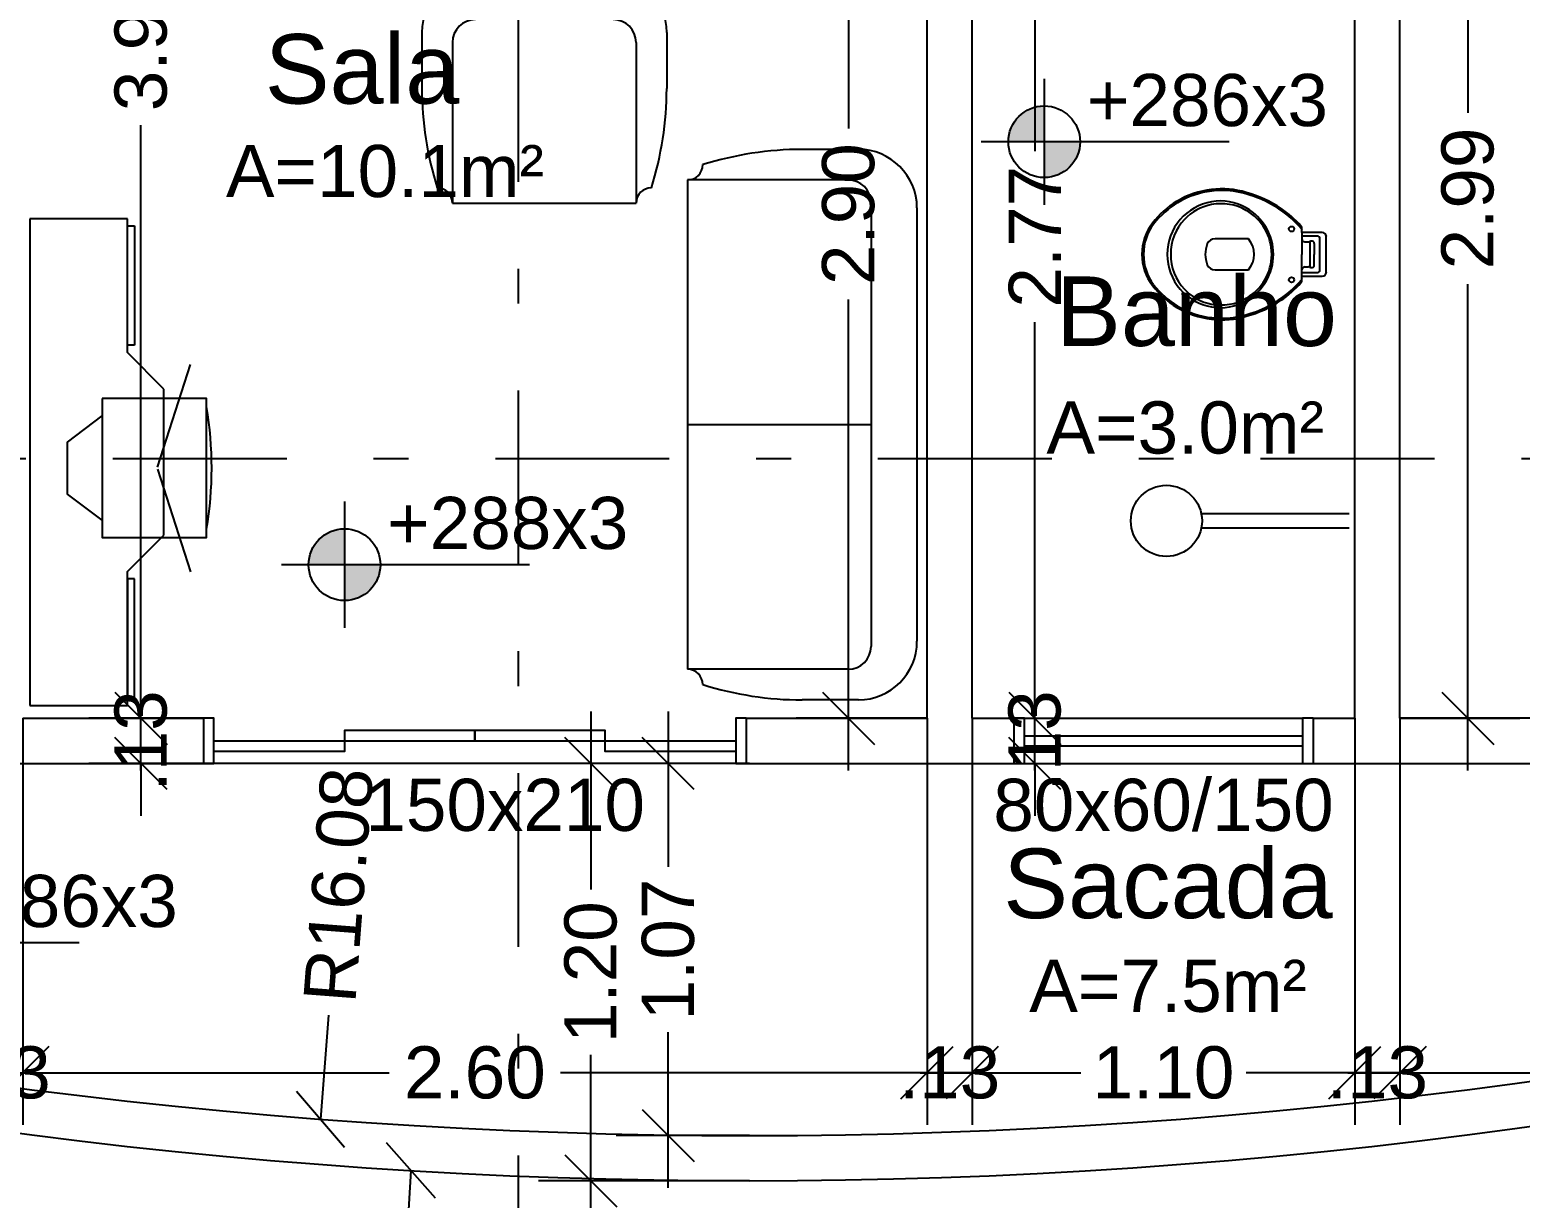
# Model space of a CAD drawing. Extents: x -120 to 1117, y 5 to 675.
# Drawn here: x 47.16 to 51.445, y 72.568 to 75.929 of the extents above; entities that cross this region are included whole.
import ezdxf
from ezdxf.enums import TextEntityAlignment as Align

# ---------------------------------------------------------------- set-up
doc = ezdxf.new("R2010")
doc.units = 0
doc.header["$MEASUREMENT"] = 0
doc.linetypes.add('DASHDOT', pattern=[1, 0.5, -0.25, 0, -0.25])
doc.layers.get('0').update_dxf_attribs({"linetype": 'CONTINUOUS'})
doc.layers.get('DEFPOINTS').update_dxf_attribs({"linetype": 'CONTINUOUS'})
for name, color, linetype in [('cota', 1, 'CONTINUOUS'), ('janela-porta', 6, 'CONTINUOUS'), ('moveis', 253, 'CONTINUOUS'), ('muro', 6, 'CONTINUOUS'), ('nivel', 4, 'CONTINUOUS'), ('parede', 2, 'CONTINUOUS'), ('piso', 4, 'CONTINUOUS'), ('texto', 7, 'CONTINUOUS')]:
    doc.layers.add(name, color=color, linetype=linetype)
doc.styles.get("Standard").update_dxf_attribs({"font": 'arial.ttf'})
doc.dimstyles.new('cotass', dxfattribs={"dimtxt": 0.15, "dimasz": 0.15, "dimexe": 0.15, "dimexo": 0, "dimgap": 0.05, "dimtad": 0, "dimzin": 4, "dimdsep": 46, "dimtxsty": 'Standard', "dimblk": 'OBLIQUE', "dimcen": 0, "dimdle": 0.15, "dimclrd": 256, "dimclrt": 4, "dimadec": 0, "dimazin": 1, "dimtfac": 1, "dimtix": 1, "dimtofl": 0, "dimtmove": 0, "dimatfit": 3, "dimldrblk": 'OPEN30', "dimfxl": 0, "dimtolj": 1, "dimtzin": 0, "dimlwd": -1, "dimarcsym": 0})

# ---------------------------------------------------------------- blocks, each defined once
blk = doc.blocks.new('_Oblique')
at = {"color": 0, "linetype": 'ByBlock', "lineweight": -2}
blk.add_line((-0.5, -0.5), (0.5, 0.5), dxfattribs=at)
blk = doc.blocks.new('*D340')
at = {"layer": 'cota', "transparency": 16777216}
for p, q in [((47.4792, 77.9985), (47.4792, 76.143)), ((47.4792, 73.7985), (47.4792, 75.654))]:
    blk.add_line(p, q, dxfattribs=at)
at = {"layer": 'cota', "color": 0, "lineweight": -2, "transparency": 16777216}
for p, q in [((48.0492, 77.8485), (47.3292, 77.8485)), ((47.6592, 73.9485), (47.3292, 73.9485))]:
    blk.add_line(p, q, dxfattribs=at)
at = {"layer": 'DEFPOINTS', "color": 0, "transparency": 16777216}
for p in [(48.0492, 77.8485), (47.4792, 73.9485), (47.6592, 73.9485)]:
    blk.add_point(p, dxfattribs=at)
at = {"layer": 'cota', "transparency": 16777216, "xscale": 0.15, "yscale": 0.15, "zscale": 0.15}
for p, rotation in [((47.4792, 77.8485), 90), ((47.4792, 73.9485), 270)]:
    blk.add_blockref('_Oblique', p, dxfattribs=dict(at, rotation=rotation))
at = {"layer": 'cota', "color": 4, "transparency": 16777216, "insert": (47.4792, 75.8985), "char_height": 0.15, "attachment_point": 5, "rotation": 90}
blk.add_mtext('\\A1;3.90', dxfattribs=at)
blk = doc.blocks.new('_Open30')
at = {"color": 0, "linetype": 'ByBlock', "lineweight": -2}
for p, q in [((-1, 0.268), (0, 0)), ((0, 0), (-1, -0.268)), ((0, 0), (-1, 0))]:
    blk.add_line(p, q, dxfattribs=at)
blk = doc.blocks.new('*D341')
at = {"layer": 'cota', "transparency": 16777216}
for p, q in [((47.4792, 73.9485), (47.4792, 74.0985)), ((47.4792, 73.8185), (47.4792, 73.6685))]:
    blk.add_line(p, q, dxfattribs=at)
at = {"layer": 'cota', "color": 0, "lineweight": -2, "transparency": 16777216}
for p, q in [((47.6592, 73.9485), (47.3292, 73.9485)), ((47.6592, 73.8185), (47.3292, 73.8185))]:
    blk.add_line(p, q, dxfattribs=at)
at = {"layer": 'DEFPOINTS', "color": 0, "transparency": 16777216}
for p in [(47.6592, 73.9485), (47.4792, 73.8185), (47.6592, 73.8185)]:
    blk.add_point(p, dxfattribs=at)
at = {"layer": 'cota', "transparency": 16777216, "xscale": 0.15, "yscale": 0.15, "zscale": 0.15}
for p, rotation in [((47.4792, 73.9485), 270), ((47.4792, 73.8185), 90)]:
    blk.add_blockref('_Oblique', p, dxfattribs=dict(at, rotation=rotation))
at = {"layer": 'cota', "color": 4, "transparency": 16777216, "insert": (47.4792, 73.8835), "char_height": 0.15, "attachment_point": 5, "rotation": 90}
blk.add_mtext('\\A1;.13', dxfattribs=at)
blk = doc.blocks.new('*D326')
at = {"layer": 'cota', "color": 0, "lineweight": -2, "transparency": 16777216}
for p, q in [((40.2942, 73.2185), (40.2942, 71.9856)), ((58.1642, 73.2185), (58.1642, 71.9856))]:
    blk.add_line(p, q, dxfattribs=at)
at = {"layer": 'cota', "transparency": 16777216}
for p, q in [((40.1442, 72.1356), (48.9332, 72.1356)), ((58.3142, 72.1356), (49.5252, 72.1356))]:
    blk.add_line(p, q, dxfattribs=at)
at = {"layer": 'DEFPOINTS', "color": 0, "transparency": 16777216}
for p in [(40.2942, 73.2185), (58.1642, 73.2185), (58.1642, 72.1356)]:
    blk.add_point(p, dxfattribs=at)
at = {"layer": 'cota', "transparency": 16777216, "xscale": 0.15, "yscale": 0.15, "zscale": 0.15, "rotation": 180}
blk.add_blockref('_Oblique', (40.2942, 72.1356), dxfattribs=at)
at = {"layer": 'cota', "transparency": 16777216, "xscale": 0.15, "yscale": 0.15, "zscale": 0.15}
blk.add_blockref('_Oblique', (58.1642, 72.1356), dxfattribs=at)
at = {"layer": 'cota', "color": 4, "transparency": 16777216, "insert": (49.2292, 72.1356), "char_height": 0.15, "attachment_point": 5}
blk.add_mtext('\\A1;17.87', dxfattribs=at)
blk = doc.blocks.new('*D333')
at = {"layer": 'cota', "color": 0, "lineweight": -2, "transparency": 16777216}
for p, q in [((47.0092, 73.9485), (47.0092, 72.7793)), ((47.1392, 73.9485), (47.1392, 72.7793))]:
    blk.add_line(p, q, dxfattribs=at)
at = {"layer": 'cota', "transparency": 16777216}
for p, q in [((47.0092, 72.9293), (46.8592, 72.9293)), ((47.1392, 72.9293), (47.2892, 72.9293))]:
    blk.add_line(p, q, dxfattribs=at)
at = {"layer": 'DEFPOINTS', "color": 0, "transparency": 16777216}
for p in [(47.0092, 73.9485), (47.1392, 73.9485), (47.1392, 72.9293)]:
    blk.add_point(p, dxfattribs=at)
at = {"layer": 'cota', "transparency": 16777216, "xscale": 0.15, "yscale": 0.15, "zscale": 0.15}
blk.add_blockref('_Oblique', (47.0092, 72.9293), dxfattribs=at)
at = {"layer": 'cota', "transparency": 16777216, "xscale": 0.15, "yscale": 0.15, "zscale": 0.15, "rotation": 180}
blk.add_blockref('_Oblique', (47.1392, 72.9293), dxfattribs=at)
at = {"layer": 'cota', "color": 4, "transparency": 16777216, "insert": (47.0742, 72.9293), "char_height": 0.15, "attachment_point": 5}
blk.add_mtext('\\A1;.13', dxfattribs=at)
blk = doc.blocks.new('*D334')
at = {"layer": 'cota', "color": 0, "lineweight": -2, "transparency": 16777216}
for p, q in [((47.1392, 73.9485), (47.1392, 72.7793)), ((49.7392, 73.9485), (49.7392, 72.7793))]:
    blk.add_line(p, q, dxfattribs=at)
at = {"layer": 'cota', "transparency": 16777216}
for p, q in [((46.9892, 72.9293), (48.1933, 72.9293)), ((49.8892, 72.9293), (48.685, 72.9293))]:
    blk.add_line(p, q, dxfattribs=at)
at = {"layer": 'DEFPOINTS', "color": 0, "transparency": 16777216}
for p in [(47.1392, 73.9485), (49.7392, 73.9485), (49.7392, 72.9293)]:
    blk.add_point(p, dxfattribs=at)
at = {"layer": 'cota', "transparency": 16777216, "xscale": 0.15, "yscale": 0.15, "zscale": 0.15, "rotation": 180}
blk.add_blockref('_Oblique', (47.1392, 72.9293), dxfattribs=at)
at = {"layer": 'cota', "transparency": 16777216, "xscale": 0.15, "yscale": 0.15, "zscale": 0.15}
blk.add_blockref('_Oblique', (49.7392, 72.9293), dxfattribs=at)
at = {"layer": 'cota', "color": 4, "transparency": 16777216, "insert": (48.4392, 72.9293), "char_height": 0.15, "attachment_point": 5}
blk.add_mtext('\\A1;2.60', dxfattribs=at)
blk = doc.blocks.new('*D335')
at = {"layer": 'cota', "color": 0, "lineweight": -2, "transparency": 16777216}
for p, q in [((49.7392, 73.9485), (49.7392, 72.7793)), ((49.8691, 73.9485), (49.8691, 72.7793))]:
    blk.add_line(p, q, dxfattribs=at)
at = {"layer": 'cota', "transparency": 16777216}
for p, q in [((49.7392, 72.9293), (49.5892, 72.9293)), ((49.8691, 72.9293), (50.0191, 72.9293))]:
    blk.add_line(p, q, dxfattribs=at)
at = {"layer": 'DEFPOINTS', "color": 0, "transparency": 16777216}
for p in [(49.7392, 73.9485), (49.8691, 73.9485), (49.8691, 72.9293)]:
    blk.add_point(p, dxfattribs=at)
at = {"layer": 'cota', "transparency": 16777216, "xscale": 0.15, "yscale": 0.15, "zscale": 0.15}
blk.add_blockref('_Oblique', (49.7392, 72.9293), dxfattribs=at)
at = {"layer": 'cota', "transparency": 16777216, "xscale": 0.15, "yscale": 0.15, "zscale": 0.15, "rotation": 180}
blk.add_blockref('_Oblique', (49.8691, 72.9293), dxfattribs=at)
at = {"layer": 'cota', "color": 4, "transparency": 16777216, "insert": (49.8041, 72.9293), "char_height": 0.15, "attachment_point": 5}
blk.add_mtext('\\A1;.13', dxfattribs=at)
blk = doc.blocks.new('*D336')
at = {"layer": 'cota', "color": 0, "lineweight": -2, "transparency": 16777216}
for p, q in [((49.8691, 73.9485), (49.8691, 72.7793)), ((50.9691, 73.9485), (50.9691, 72.7793))]:
    blk.add_line(p, q, dxfattribs=at)
at = {"layer": 'cota', "transparency": 16777216}
for p, q in [((49.7191, 72.9293), (50.1816, 72.9293)), ((51.1191, 72.9293), (50.6566, 72.9293))]:
    blk.add_line(p, q, dxfattribs=at)
at = {"layer": 'DEFPOINTS', "color": 0, "transparency": 16777216}
for p in [(49.8691, 73.9485), (50.9691, 73.9485), (50.9691, 72.9293)]:
    blk.add_point(p, dxfattribs=at)
at = {"layer": 'cota', "transparency": 16777216, "xscale": 0.15, "yscale": 0.15, "zscale": 0.15, "rotation": 180}
blk.add_blockref('_Oblique', (49.8691, 72.9293), dxfattribs=at)
at = {"layer": 'cota', "transparency": 16777216, "xscale": 0.15, "yscale": 0.15, "zscale": 0.15}
blk.add_blockref('_Oblique', (50.9691, 72.9293), dxfattribs=at)
at = {"layer": 'cota', "color": 4, "transparency": 16777216, "insert": (50.4191, 72.9293), "char_height": 0.15, "attachment_point": 5}
blk.add_mtext('\\A1;1.10', dxfattribs=at)
blk = doc.blocks.new('*D337')
at = {"layer": 'cota', "color": 0, "lineweight": -2, "transparency": 16777216}
for p, q in [((50.9691, 73.9485), (50.9691, 72.7793)), ((51.0991, 73.9485), (51.0991, 72.7793))]:
    blk.add_line(p, q, dxfattribs=at)
at = {"layer": 'cota', "transparency": 16777216}
for p, q in [((50.9691, 72.9293), (50.8191, 72.9293)), ((51.0991, 72.9293), (51.2491, 72.9293))]:
    blk.add_line(p, q, dxfattribs=at)
at = {"layer": 'DEFPOINTS', "color": 0, "transparency": 16777216}
for p in [(50.9691, 73.9485), (51.0991, 73.9485), (51.0991, 72.9293)]:
    blk.add_point(p, dxfattribs=at)
at = {"layer": 'cota', "transparency": 16777216, "xscale": 0.15, "yscale": 0.15, "zscale": 0.15}
blk.add_blockref('_Oblique', (50.9691, 72.9293), dxfattribs=at)
at = {"layer": 'cota', "transparency": 16777216, "xscale": 0.15, "yscale": 0.15, "zscale": 0.15, "rotation": 180}
blk.add_blockref('_Oblique', (51.0991, 72.9293), dxfattribs=at)
at = {"layer": 'cota', "color": 4, "transparency": 16777216, "insert": (51.0341, 72.9293), "char_height": 0.15, "attachment_point": 5}
blk.add_mtext('\\A1;.13', dxfattribs=at)
blk = doc.blocks.new('*D338')
at = {"layer": 'cota', "color": 0, "lineweight": -2, "transparency": 16777216}
for p, q in [((51.0991, 73.9485), (51.0991, 72.7793)), ((53.5992, 73.2185), (53.5992, 72.7793))]:
    blk.add_line(p, q, dxfattribs=at)
at = {"layer": 'cota', "transparency": 16777216}
for p, q in [((50.9491, 72.9293), (52.1033, 72.9293)), ((53.7492, 72.9293), (52.595, 72.9293))]:
    blk.add_line(p, q, dxfattribs=at)
at = {"layer": 'DEFPOINTS', "color": 0, "transparency": 16777216}
for p in [(51.0991, 73.9485), (53.5992, 73.2185), (53.5992, 72.9293)]:
    blk.add_point(p, dxfattribs=at)
at = {"layer": 'cota', "transparency": 16777216, "xscale": 0.15, "yscale": 0.15, "zscale": 0.15, "rotation": 180}
blk.add_blockref('_Oblique', (51.0991, 72.9293), dxfattribs=at)
at = {"layer": 'cota', "transparency": 16777216, "xscale": 0.15, "yscale": 0.15, "zscale": 0.15}
blk.add_blockref('_Oblique', (53.5992, 72.9293), dxfattribs=at)
at = {"layer": 'cota', "color": 4, "transparency": 16777216, "insert": (52.3492, 72.9293), "char_height": 0.15, "attachment_point": 5}
blk.add_mtext('\\A1;2.50', dxfattribs=at)
blk = doc.blocks.new('*D306')
at = {"layer": 'cota', "color": 0, "lineweight": -2, "transparency": 16777216}
for p, q in [((44.8592, 73.2185), (44.8592, 72.29)), ((53.5992, 73.2185), (53.5992, 72.29))]:
    blk.add_line(p, q, dxfattribs=at)
at = {"layer": 'cota', "transparency": 16777216}
for p, q in [((44.7092, 72.44), (48.9846, 72.44)), ((53.7492, 72.44), (49.4738, 72.44))]:
    blk.add_line(p, q, dxfattribs=at)
at = {"layer": 'DEFPOINTS', "color": 0, "transparency": 16777216}
for p in [(44.8592, 73.2185), (53.5992, 73.2185), (53.5992, 72.44)]:
    blk.add_point(p, dxfattribs=at)
at = {"layer": 'cota', "transparency": 16777216, "xscale": 0.15, "yscale": 0.15, "zscale": 0.15, "rotation": 180}
blk.add_blockref('_Oblique', (44.8592, 72.44), dxfattribs=at)
at = {"layer": 'cota', "transparency": 16777216, "xscale": 0.15, "yscale": 0.15, "zscale": 0.15}
blk.add_blockref('_Oblique', (53.5992, 72.44), dxfattribs=at)
at = {"layer": 'cota', "color": 4, "transparency": 16777216, "insert": (49.2292, 72.44), "char_height": 0.15, "attachment_point": 5}
blk.add_mtext('\\A1;8.74', dxfattribs=at)
blk = doc.blocks.new('*D325')
at = {"layer": 'cota', "transparency": 16777216}
for p, q in [((50.0491, 73.9485), (50.0491, 74.0985)), ((50.0491, 73.8185), (50.0491, 73.6685))]:
    blk.add_line(p, q, dxfattribs=at)
at = {"layer": 'cota', "color": 0, "lineweight": -2, "transparency": 16777216}
for p, q in [((49.8691, 73.9485), (50.1991, 73.9485)), ((49.8691, 73.8185), (50.1991, 73.8185))]:
    blk.add_line(p, q, dxfattribs=at)
at = {"layer": 'DEFPOINTS', "color": 0, "transparency": 16777216}
for p in [(49.8691, 73.9485), (49.8691, 73.8185), (50.0491, 73.8185)]:
    blk.add_point(p, dxfattribs=at)
at = {"layer": 'cota', "transparency": 16777216, "xscale": 0.15, "yscale": 0.15, "zscale": 0.15}
for p, rotation in [((50.0491, 73.9485), 270), ((50.0491, 73.8185), 90)]:
    blk.add_blockref('_Oblique', p, dxfattribs=dict(at, rotation=rotation))
at = {"layer": 'cota', "color": 4, "transparency": 16777216, "insert": (50.0491, 73.8835), "char_height": 0.15, "attachment_point": 5, "rotation": 90}
blk.add_mtext('\\A1;.13', dxfattribs=at)
blk = doc.blocks.new('*D423')
at = {"layer": 'cota', "transparency": 16777216}
for p, q in [((50.0491, 76.8685), (50.0491, 75.5796)), ((50.0491, 73.7985), (50.0491, 75.0874))]:
    blk.add_line(p, q, dxfattribs=at)
at = {"layer": 'cota', "color": 0, "lineweight": -2, "transparency": 16777216}
for p, q in [((49.8691, 76.7185), (50.1991, 76.7185)), ((49.8691, 73.9485), (50.1991, 73.9485))]:
    blk.add_line(p, q, dxfattribs=at)
at = {"layer": 'DEFPOINTS', "color": 0, "transparency": 16777216}
for p in [(49.8691, 76.7185), (50.0491, 76.7185), (49.8691, 73.9485)]:
    blk.add_point(p, dxfattribs=at)
at = {"layer": 'cota', "transparency": 16777216, "xscale": 0.15, "yscale": 0.15, "zscale": 0.15}
for p, rotation in [((50.0491, 76.7185), 90), ((50.0491, 73.9485), 270)]:
    blk.add_blockref('_Oblique', p, dxfattribs=dict(at, rotation=rotation))
at = {"layer": 'cota', "color": 4, "transparency": 16777216, "insert": (50.0491, 75.3335), "char_height": 0.15, "attachment_point": 5, "rotation": 90}
blk.add_mtext('\\A1;2.77', dxfattribs=at)
blk = doc.blocks.new('*D377')
at = {"layer": 'cota', "transparency": 16777216}
for p, q in [((51.294, 77.0885), (51.294, 75.6898)), ((51.294, 73.7985), (51.294, 75.1973))]:
    blk.add_line(p, q, dxfattribs=at)
at = {"layer": 'cota', "color": 0, "lineweight": -2, "transparency": 16777216}
for p, q in [((51.0991, 76.9385), (51.444, 76.9385)), ((51.0991, 73.9485), (51.444, 73.9485))]:
    blk.add_line(p, q, dxfattribs=at)
at = {"layer": 'DEFPOINTS', "color": 0, "transparency": 16777216}
for p in [(51.0991, 76.9385), (51.0991, 73.9485), (51.294, 73.9485)]:
    blk.add_point(p, dxfattribs=at)
at = {"layer": 'cota', "transparency": 16777216, "xscale": 0.15, "yscale": 0.15, "zscale": 0.15}
for p, rotation in [((51.294, 76.9385), 90), ((51.294, 73.9485), 270)]:
    blk.add_blockref('_Oblique', p, dxfattribs=dict(at, rotation=rotation))
at = {"layer": 'cota', "color": 4, "transparency": 16777216, "insert": (51.294, 75.4435), "char_height": 0.15, "attachment_point": 5, "rotation": 90}
blk.add_mtext('\\A1;2.99', dxfattribs=at)
blk = doc.blocks.new('*D378')
at = {"layer": 'cota', "transparency": 16777216}
for p, q in [((49.5135, 76.9985), (49.5135, 75.6444)), ((49.5135, 73.7985), (49.5135, 75.1527))]:
    blk.add_line(p, q, dxfattribs=at)
at = {"layer": 'cota', "color": 0, "lineweight": -2, "transparency": 16777216}
for p, q in [((49.7392, 76.8485), (49.3635, 76.8485)), ((49.7392, 73.9485), (49.3635, 73.9485))]:
    blk.add_line(p, q, dxfattribs=at)
at = {"layer": 'DEFPOINTS', "color": 0, "transparency": 16777216}
for p in [(49.7392, 76.8485), (49.5135, 73.9485), (49.7392, 73.9485)]:
    blk.add_point(p, dxfattribs=at)
at = {"layer": 'cota', "transparency": 16777216, "xscale": 0.15, "yscale": 0.15, "zscale": 0.15}
for p, rotation in [((49.5135, 76.8485), 90), ((49.5135, 73.9485), 270)]:
    blk.add_blockref('_Oblique', p, dxfattribs=dict(at, rotation=rotation))
at = {"layer": 'cota', "color": 4, "transparency": 16777216, "insert": (49.5135, 75.3985), "char_height": 0.15, "attachment_point": 5, "rotation": 90}
blk.add_mtext('\\A1;2.90', dxfattribs=at)
blk = doc.blocks.new('*D485')
at = {"layer": 'cota', "transparency": 16777216}
blk.add_line((48.238, 72.3483), (48.256, 72.6478), dxfattribs=at)
at = {"layer": 'DEFPOINTS', "color": 0, "transparency": 16777216}
for p in [(49.2292, 88.8327), (48.256, 72.6478)]:
    blk.add_point(p, dxfattribs=at)
at = {"layer": 'cota', "transparency": 16777216, "xscale": 0.15, "yscale": 0.15, "zscale": 0.15, "rotation": 86.55909127506911}
blk.add_blockref('_Oblique', (48.256, 72.6478), dxfattribs=at)
at = {"layer": 'cota', "color": 4, "transparency": 16777216, "insert": (48.2164, 71.9886), "char_height": 0.15, "attachment_point": 5, "rotation": 86.5591}
blk.add_mtext('\\A1;R16.21', dxfattribs=at)
blk = doc.blocks.new('*D486')
at = {"layer": 'cota', "transparency": 16777216}
blk.add_line((48.0187, 73.095), (47.9957, 72.7959), dxfattribs=at)
at = {"layer": 'DEFPOINTS', "color": 0, "transparency": 16777216}
for p in [(49.2292, 88.8327), (47.9957, 72.7959)]:
    blk.add_point(p, dxfattribs=at)
at = {"layer": 'cota', "transparency": 16777216, "xscale": 0.15, "yscale": 0.15, "zscale": 0.15, "rotation": 265.6017770129844}
blk.add_blockref('_Oblique', (47.9957, 72.7959), dxfattribs=at)
at = {"layer": 'cota', "color": 4, "transparency": 16777216, "insert": (48.0475, 73.4689), "char_height": 0.15, "attachment_point": 5, "rotation": 85.6018}
blk.add_mtext('\\A1;R16.08', dxfattribs=at)
blk = doc.blocks.new('*D490')
at = {"layer": 'cota', "transparency": 16777216}
for p, q in [((48.9952, 73.9685), (48.9952, 73.5213)), ((48.9952, 72.5985), (48.9952, 73.0458))]:
    blk.add_line(p, q, dxfattribs=at)
at = {"layer": 'cota', "color": 0, "lineweight": -2, "transparency": 16777216}
for p, q in [((49.2292, 73.8185), (48.8452, 73.8185)), ((49.2292, 72.7485), (48.8452, 72.7485))]:
    blk.add_line(p, q, dxfattribs=at)
at = {"layer": 'DEFPOINTS', "color": 0, "transparency": 16777216}
for p in [(49.2292, 73.8185), (48.9952, 72.7485), (49.2292, 72.7485)]:
    blk.add_point(p, dxfattribs=at)
at = {"layer": 'cota', "transparency": 16777216, "xscale": 0.15, "yscale": 0.15, "zscale": 0.15}
for p, rotation in [((48.9952, 73.8185), 90), ((48.9952, 72.7485), 270)]:
    blk.add_blockref('_Oblique', p, dxfattribs=dict(at, rotation=rotation))
at = {"layer": 'cota', "color": 4, "transparency": 16777216, "insert": (48.9952, 73.2835), "char_height": 0.15, "attachment_point": 5, "rotation": 90}
blk.add_mtext('\\A1;1.07', dxfattribs=at)
blk = doc.blocks.new('*D491')
at = {"layer": 'cota', "transparency": 16777216}
for p, q in [((48.7725, 73.9685), (48.7725, 73.456)), ((48.7725, 72.4685), (48.7725, 72.981))]:
    blk.add_line(p, q, dxfattribs=at)
at = {"layer": 'cota', "color": 0, "lineweight": -2, "transparency": 16777216}
for p, q in [((49.2292, 73.8185), (48.6225, 73.8185)), ((49.2292, 72.6185), (48.6225, 72.6185))]:
    blk.add_line(p, q, dxfattribs=at)
at = {"layer": 'DEFPOINTS', "color": 0, "transparency": 16777216}
for p in [(49.2292, 73.8185), (48.7725, 72.6185), (49.2292, 72.6185)]:
    blk.add_point(p, dxfattribs=at)
at = {"layer": 'cota', "transparency": 16777216, "xscale": 0.15, "yscale": 0.15, "zscale": 0.15}
for p, rotation in [((48.7725, 73.8185), 90), ((48.7725, 72.6185), 270)]:
    blk.add_blockref('_Oblique', p, dxfattribs=dict(at, rotation=rotation))
at = {"layer": 'cota', "color": 4, "transparency": 16777216, "insert": (48.7725, 73.2185), "char_height": 0.15, "attachment_point": 5, "rotation": 90}
blk.add_mtext('\\A1;1.20', dxfattribs=at)
blk = doc.blocks.new('NIVEL')
at = {"layer": 'nivel'}
h = blk.add_hatch(color=256, dxfattribs=at)
h.paths.add_polyline_path([(0, 0.1375, 0.414214), (-0.1375, 0), (0, 0)])
h.paths.add_polyline_path([(0, 0), (0, -0.1375, 0.414214), (0.1375, 0)])
for p, q in [((0, 0.2417), (0, -0.2417)), ((0.7095, 0), (-0.2418, 0))]:
    blk.add_line(p, q, dxfattribs=at)
blk.add_circle((0, 0), 0.1375, dxfattribs=at)

msp = doc.modelspace()

# ---------------------------------------------------------------- linework, layer by layer
at = {"layer": 'cota', "color": 6, "linetype": 'DASHDOT'}
for points in [[(48.5642, 89.1912), (48.5642, 72.1356)], [(58.8982, 74.6948), (39.5939, 74.6948)]]:
    msp.add_lwpolyline(points, dxfattribs=at)
at = {"layer": 'janela-porta', "color": 6, "linetype": 'Continuous'}
for p, q in [((50.0191, 73.9485), (50.8191, 73.9485)), ((50.0191, 73.8185), (50.8191, 73.8185))]:
    msp.add_line(p, q, dxfattribs=at)
for points in [[(47.6592, 73.8185), (47.6892, 73.8185), (47.6892, 73.9485), (47.6592, 73.9485)], [(49.2192, 73.9485), (49.1892, 73.9485), (49.1892, 73.8185), (49.2192, 73.8185)], [(49.9892, 73.8185), (50.0191, 73.8185), (50.0191, 73.9485), (49.9892, 73.9485)], [(50.8492, 73.9485), (50.8191, 73.9485), (50.8191, 73.8185), (50.8492, 73.8185)]]:
    msp.add_lwpolyline(points, dxfattribs=at)
for points in [[(47.6892, 73.8835), (48.0642, 73.8835), (48.0642, 73.8535), (47.6892, 73.8535), (47.6892, 73.8835)], [(48.0642, 73.8835), (48.4392, 73.8835), (48.4392, 73.9135), (48.0642, 73.9135), (48.0642, 73.8835)], [(48.4392, 73.8835), (48.8142, 73.8835), (48.8142, 73.9135), (48.4392, 73.9135), (48.4392, 73.8835)], [(48.8142, 73.8835), (49.1892, 73.8835), (49.1892, 73.8535), (48.8142, 73.8535), (48.8142, 73.8835)], [(50.0191, 73.8985), (50.8191, 73.8985), (50.8191, 73.8685), (50.0191, 73.8685), (50.0191, 73.8985)]]:
    msp.add_lwpolyline(points, close=True, dxfattribs=at)
at = {"layer": 'moveis'}
for p, q in [((48.287, 75.9213), (48.287, 75.7601)), ((48.375, 75.892), (48.375, 75.4302)), ((48.9028, 75.892), (48.9028, 75.4302)), ((48.9908, 75.9213), (48.9908, 75.7601)), ((49.5418, 75.5848), (49.3807, 75.5848)), ((49.5125, 75.4968), (49.0507, 75.4968)), ((49.0507, 75.4968), (49.0507, 74.0894)), ((48.375, 75.4302), (48.9028, 75.4302)), ((49.5786, 75.4308), (49.5786, 74.1554)), ((47.4401, 75.3854), (47.1601, 75.3854)), ((47.1601, 75.3854), (47.1601, 73.9854)), ((47.4401, 75.0004), (47.4401, 75.3854)), ((49.7104, 75.4162), (49.7104, 74.1701)), ((47.4401, 75.0214), (47.4401, 75.3644)), ((47.4401, 75.3644), (47.4611, 75.3644)), ((47.4611, 75.3644), (47.4611, 75.0214)), ((50.8173, 75.3521), (50.8173, 75.3574)), ((50.8173, 75.3453), (50.8173, 75.3521)), ((50.8173, 75.3453), (50.8173, 75.2828)), ((50.8753, 75.3453), (50.8173, 75.3453)), ((50.8613, 75.3353), (50.8173, 75.3353)), ((50.8873, 75.2828), (50.8873, 75.3344)), ((50.6633, 75.3273), (50.5673, 75.3273)), ((50.8253, 75.3189), (50.8363, 75.3189)), ((50.8408, 75.2828), (50.8408, 75.3184)), ((50.8523, 75.3143), (50.8523, 75.2828)), ((50.8688, 75.2828), (50.8688, 75.3278)), ((50.8173, 75.2203), (50.8173, 75.2828)), ((50.8253, 75.2468), (50.8363, 75.2468)), ((50.8408, 75.2473), (50.8408, 75.2828)), ((50.8523, 75.2514), (50.8523, 75.2828)), ((50.8688, 75.2379), (50.8688, 75.2828)), ((50.8873, 75.2313), (50.8873, 75.2828)), ((50.5673, 75.2384), (50.6633, 75.2384)), ((50.8173, 75.2304), (50.8613, 75.2304)), ((50.8173, 75.2203), (50.8753, 75.2203)), ((50.8173, 75.2136), (50.8173, 75.2203)), ((50.8173, 75.2083), (50.8173, 75.2136)), ((47.4611, 75.0214), (47.4401, 75.0214)), ((47.5451, 74.8954), (47.4401, 75.0004)), ((47.527, 74.6709), (47.6214, 74.966)), ((47.5451, 74.4754), (47.5451, 74.8954)), ((49.0507, 74.7931), (49.5786, 74.7931)), ((47.527, 74.6654), (47.6214, 74.3702)), ((50.9532, 74.5364), (50.5279, 74.5364)), ((47.4401, 74.3704), (47.5451, 74.4754)), ((50.5279, 74.4964), (50.9532, 74.4964)), ((47.4401, 73.9854), (47.4401, 74.3704)), ((47.4401, 74.3494), (47.4401, 74.0064)), ((47.4611, 74.3494), (47.4401, 74.3494)), ((47.4611, 74.0064), (47.4611, 74.3494)), ((49.5125, 74.0894), (49.0507, 74.0894)), ((47.4401, 74.0064), (47.4611, 74.0064)), ((47.1601, 73.9854), (47.4401, 73.9854)), ((49.5418, 74.0014), (49.3807, 74.0014))]:
    msp.add_line(p, q, dxfattribs=at)
msp.add_lwpolyline([(47.3679, 74.8681), (47.3679, 74.4681), (47.6679, 74.4681), (47.6679, 74.8681), (47.3679, 74.8681)], close=True, dxfattribs=at)
msp.add_lwpolyline([(47.3679, 74.5181), (47.2679, 74.5931), (47.2679, 74.7431), (47.3679, 74.8181)], dxfattribs=at)
for centre, radius in [((50.7873, 75.3558), 0.0075), ((50.7873, 75.2098), 0.0075), ((50.4276, 74.5164), 0.1023)]:
    msp.add_circle(centre, radius, dxfattribs=at)
for centre, radius, start, end in [((48.4557, 75.9213), 0.1686, 90, 180), ((48.8222, 75.9213), 0.1686, 0, 90), ((48.441, 75.892), 0.066, 90, 180), ((48.8369, 75.892), 0.066, 0, 90), ((49.2572, 75.763), 0.9702, 180.1723, 197.3183), ((48.0206, 75.763), 0.9702, 342.6816, 359.8278), ((49.3835, 74.6146), 0.9702, 90.1723, 107.3184), ((49.5418, 75.4162), 0.1686, 0, 90), ((49.0507, 75.5408), 0.044, 270.003, 0), ((48.331, 75.4302), 0.044, 0.003, 90), ((48.9468, 75.4302), 0.044, 90, 179.9969), ((49.5125, 75.4309), 0.066, 0, 90), ((50.5853, 75.2229), 0.248, 96.483, 121.0731), ((50.5853, 75.2229), 0.2435, 96.4778, 121.0674), ((50.5871, 75.2279), 0.2433, 73.2378, 97.0453), ((50.5871, 75.2279), 0.2388, 84.2407, 97.0506), ((50.5691, 75.1375), 0.3307, 55.8497, 82.7065), ((50.5691, 75.1375), 0.3352, 55.8476, 74.7475), ((50.5981, 75.2072), 0.2681, 121.6809, 141.8397), ((50.5981, 75.2072), 0.2636, 121.6861, 141.8298), ((50.5846, 75.2797), 0.1566, 100.028, 138.7776), ((50.5842, 75.2848), 0.1437, 100.8079, 136.9265), ((50.5837, 75.2905), 0.1458, 59.7019, 100.4456), ((50.5851, 75.2834), 0.1451, 60.1948, 101.0664), ((50.583, 75.283), 0.1532, 139.3363, 180.0547), ((50.582, 75.2845), 0.1422, 136.2284, 180.6636), ((50.5809, 75.2822), 0.1544, 0.2488, 60.3441), ((50.5847, 75.2831), 0.1456, 359.8878, 60.0886), ((50.576, 75.1506), 0.3159, 40.7546, 55.5359), ((50.576, 75.1506), 0.3204, 41.9479, 55.5381), ((50.5063, 75.2831), 0.149, 143.0019, 180.1282), ((50.5063, 75.2831), 0.1445, 143.02, 180.1282), ((50.8071, 75.3576), 0.0102, 358.3086, 45.2439), ((50.808, 75.351), 0.00945, 6.988, 38.6516), ((50.8615, 75.3281), 0.00728, 358.275, 91.725), ((50.8756, 75.3336), 0.0118, 3.6802, 91.299), ((50.6239, 75.2828), 0.0846, 159.2223, 200.7777), ((50.5669, 75.3032), 0.0241, 89.1095, 156.4896), ((50.6115, 75.2828), 0.0683, 319.3118, 40.6882), ((50.8256, 75.3272), 0.00832, 184.718, 267.9851), ((50.8354, 75.3307), 0.0119, 274.0521, 294.0204), ((50.8447, 75.3076), 0.0131, 70.6125, 109.6581), ((50.8468, 75.3144), 0.00592, 43.936, 67.4017), ((50.8456, 75.3146), 0.00666, 357.9572, 36.1023), ((50.5063, 75.2826), 0.149, 179.8718, 216.9981), ((50.5063, 75.2826), 0.1445, 179.8718, 216.98), ((50.583, 75.2827), 0.1532, 179.9453, 220.6637), ((50.582, 75.2812), 0.1422, 179.3364, 223.7716), ((50.5669, 75.2625), 0.0241, 203.5104, 270.8905), ((50.5809, 75.2835), 0.1544, 299.6559, 359.7512), ((50.5847, 75.2826), 0.1456, 299.9114, 0.1122), ((50.8256, 75.2385), 0.00832, 92.0149, 175.282), ((50.8354, 75.235), 0.0119, 65.9796, 85.9479), ((50.8468, 75.2513), 0.00592, 292.5984, 316.064), ((50.8456, 75.2511), 0.00666, 323.8977, 2.0428), ((50.576, 75.415), 0.3159, 304.4641, 319.2454), ((50.8071, 75.2081), 0.0102, 314.7561, 1.6914), ((50.808, 75.2147), 0.00945, 321.3484, 353.012), ((50.8447, 75.2581), 0.0131, 250.3418, 289.3875), ((50.8615, 75.2376), 0.00728, 268.275, 1.725), ((50.8756, 75.2321), 0.0118, 268.701, 356.3199), ((50.5981, 75.3585), 0.2681, 218.1603, 238.3191), ((50.5981, 75.3585), 0.2636, 218.1702, 238.3139), ((50.5846, 75.286), 0.1566, 221.2224, 259.972), ((50.5842, 75.2809), 0.1437, 223.0735, 259.1921), ((50.576, 75.415), 0.3204, 304.4619, 318.0521), ((50.5853, 75.3428), 0.248, 238.9269, 263.517), ((50.5853, 75.3428), 0.2435, 238.9326, 263.5222), ((50.5851, 75.2823), 0.1451, 258.9336, 299.8052), ((50.5837, 75.2752), 0.1458, 259.5544, 300.2981), ((50.5691, 75.4282), 0.3307, 277.2935, 304.1503), ((50.5691, 75.4282), 0.3352, 285.2525, 304.1524), ((50.5871, 75.3378), 0.2433, 262.9547, 286.7622), ((50.5871, 75.3378), 0.2388, 262.9494, 275.7593), ((46.6351, 74.6681), 1.0475, 350.3828, 9.6172), ((49.5125, 74.1554), 0.066, 270, 0), ((49.5418, 74.1701), 0.1686, 270, 0), ((49.0507, 74.0454), 0.044, 0, 89.997), ((49.3835, 74.9716), 0.9702, 252.6817, 269.8278)]:
    msp.add_arc(centre, radius, start, end, dxfattribs=at)
at = {"layer": 'muro'}
for centre, radius, start, end in [((49.2292, 88.9625), 16.214, 254.3642, 285.6358), ((49.2292, 88.8327), 16.2142, 254.36444, 285.63556)]:
    msp.add_arc(centre, radius, start, end, dxfattribs=at)
at = {"layer": 'parede'}
for p, q in [((51.0991, 73.9485), (51.0991, 76.9385)), ((49.7392, 73.9485), (49.7392, 76.8485)), ((49.8691, 73.9485), (49.8691, 76.7185)), ((50.9691, 73.9485), (50.9691, 76.7185)), ((47.1392, 73.9485), (47.6592, 73.9485)), ((47.6592, 73.9485), (47.6592, 73.8185)), ((49.2192, 73.9485), (49.7392, 73.9485)), ((49.2192, 73.9485), (49.2192, 73.8185)), ((49.8691, 73.9485), (49.9892, 73.9485)), ((49.9892, 73.9485), (49.9892, 73.8185)), ((50.8492, 73.9485), (50.9691, 73.9485)), ((50.8492, 73.9485), (50.8492, 73.8185)), ((51.5692, 73.9485), (51.0991, 73.9485)), ((46.8142, 73.8185), (47.6592, 73.8185)), ((49.2192, 73.8185), (49.9892, 73.8185)), ((50.8492, 73.8185), (51.5692, 73.8185))]:
    msp.add_line(p, q, dxfattribs=at)
at = {"layer": 'piso'}
msp.add_line((49.2192, 73.8185), (47.6592, 73.8185), dxfattribs=at)

# ---------------------------------------------------------------- block references
at = {"layer": 'nivel', "xscale": 0.75, "yscale": 0.75, "zscale": 0.75}
for p in [(50.0762, 75.6067), (48.0645, 74.3904), (46.7692, 73.3033)]:
    msp.add_blockref('NIVEL', p, dxfattribs=at)

# ---------------------------------------------------------------- texts
at = {"layer": 'texto'}
for s, height, p in [('Sala', 0.2, (48.1149, 75.6563)), ('+286x3', 0.15, (50.5455, 75.6067)), ('A=10.1m²', 0.15, (48.1806, 75.4025)), ('Banho', 0.2, (50.5141, 74.9594)), ('A=3.0m²', 0.15, (50.4815, 74.665)), ('+288x3', 0.15, (48.5338, 74.3904)), ('150x210', 0.15, (48.5263, 73.5797)), ('80x60/150', 0.15, (50.4191, 73.5797)), ('Sacada', 0.2, (50.4321, 73.3139)), ('+286x3', 0.15, (47.2385, 73.3033)), ('A=7.5m²', 0.15, (50.4321, 73.0593))]:
    msp.add_text(s, height=height, dxfattribs=at).set_placement(p, align=Align.BOTTOM_CENTER)

# ---------------------------------------------------------------- dimensions: what is measured, and where the dimension line sits
at = {"layer": 'cota'}
dim = msp.add_radius_dim(center=(49.2292, 88.8327), mpoint=(47.9957, 72.7959), dimstyle='cotass', dxfattribs=at)
dim.commit()
dim.dimension.update_dxf_attribs({"geometry": '*D486', "text_midpoint": (48.0475, 73.4689), "dimtype": 164})
dim = msp.add_radius_dim(center=(49.2292, 88.8327), mpoint=(48.256, 72.6478), dimstyle='cotass', dxfattribs=at)
dim.commit()
dim.dimension.update_dxf_attribs({"geometry": '*D485', "text_midpoint": (48.2164, 71.9886)})
for base, p1, p2, picture, middle in [((47.4792, 73.9485), (48.0492, 77.8485), (47.6592, 73.9485), '*D340', (47.4792, 75.8985)), ((50.0491, 76.7185), (49.8691, 73.9485), (49.8691, 76.7185), '*D423', (50.0491, 75.3335)), ((47.4792, 73.8185), (47.6592, 73.9485), (47.6592, 73.8185), '*D341', (47.4792, 73.8835)), ((50.0491, 73.8185), (49.8691, 73.9485), (49.8691, 73.8185), '*D325', (50.0491, 73.8835))]:
    dim = msp.add_linear_dim(base=base, p1=p1, p2=p2, angle=90, dimstyle='cotass', override={"dimtmove": 1}, dxfattribs=at)
    dim.commit()
    dim.dimension.update_dxf_attribs({"geometry": picture, "text_midpoint": middle})
for base, p1, p2, picture, middle in [((51.294, 73.9485), (51.0991, 76.9385), (51.0991, 73.9485), '*D377', (51.294, 75.4435)), ((49.5135, 73.9485), (49.7392, 76.8485), (49.7392, 73.9485), '*D378', (49.5135, 75.3985)), ((48.7725, 72.6185), (49.2292, 73.8185), (49.2292, 72.6185), '*D491', (48.7725, 73.2185)), ((48.9952, 72.7485), (49.2292, 73.8185), (49.2292, 72.7485), '*D490', (48.9952, 73.2835))]:
    dim = msp.add_linear_dim(base=base, p1=p1, p2=p2, angle=90, dimstyle='cotass', dxfattribs=at)
    dim.commit()
    dim.dimension.update_dxf_attribs({"geometry": picture, "text_midpoint": middle})
for base, p1, p2, picture, middle in [((47.1392, 72.9293), (47.0092, 73.9485), (47.1392, 73.9485), '*D333', (47.0742, 72.9293)), ((49.7392, 72.9293), (47.1392, 73.9485), (49.7392, 73.9485), '*D334', (48.4392, 72.9293)), ((49.8691, 72.9293), (49.7392, 73.9485), (49.8691, 73.9485), '*D335', (49.8041, 72.9293)), ((50.9691, 72.9293), (49.8691, 73.9485), (50.9691, 73.9485), '*D336', (50.4191, 72.9293)), ((51.0991, 72.9293), (50.9691, 73.9485), (51.0991, 73.9485), '*D337', (51.0341, 72.9293)), ((53.5992, 72.9293), (51.0991, 73.9485), (53.5992, 73.2185), '*D338', (52.3492, 72.9293))]:
    dim = msp.add_linear_dim(base=base, p1=p1, p2=p2, dimstyle='cotass', override={"dimtmove": 1}, dxfattribs=at)
    dim.commit()
    dim.dimension.update_dxf_attribs({"geometry": picture, "text_midpoint": middle})
for base, p1, p2, picture, middle in [((58.1642, 72.1356), (40.2942, 73.2185), (58.1642, 73.2185), '*D326', (49.2292, 72.1356)), ((53.5992, 72.44), (44.8592, 73.2185), (53.5992, 73.2185), '*D306', (49.2292, 72.44))]:
    dim = msp.add_linear_dim(base=base, p1=p1, p2=p2, dimstyle='cotass', dxfattribs=at)
    dim.commit()
    dim.dimension.update_dxf_attribs({"geometry": picture, "text_midpoint": middle})

doc.saveas('drawing.dxf')
